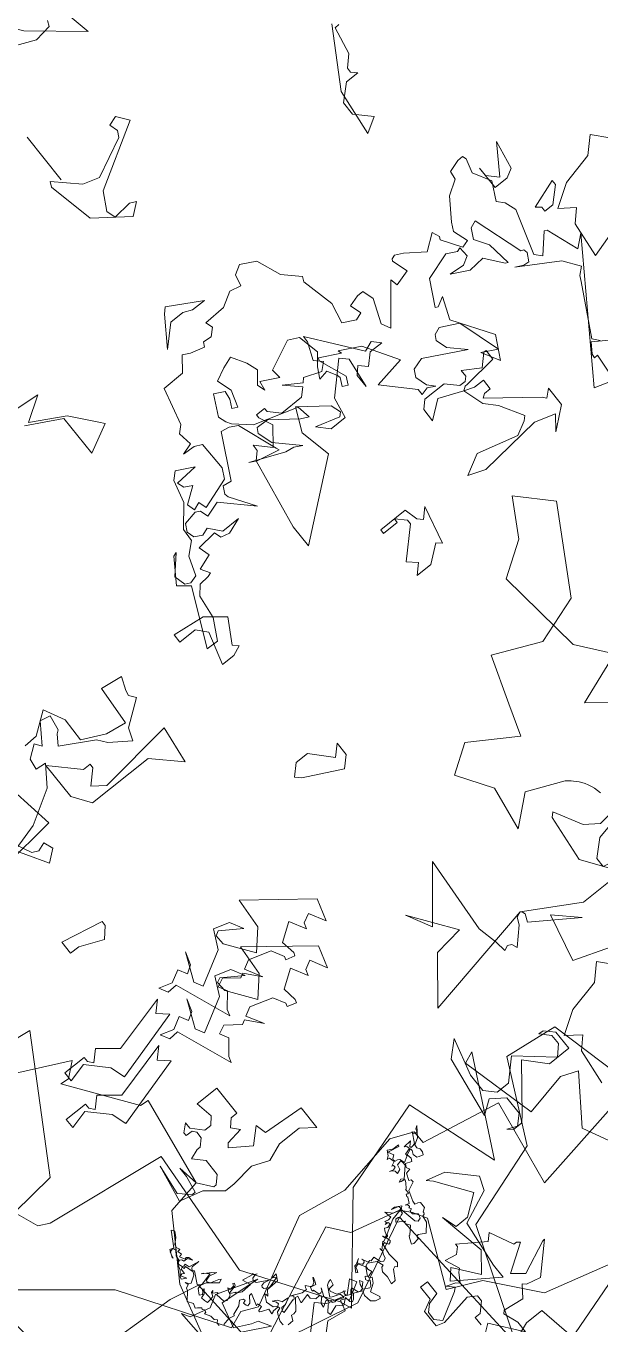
# Model space of a CAD drawing. Header units: metres. Extents: x -71 to 881, y -503 to 661.
# Drawn here: x 189.38 to 191.73, y -298.94 to -293.64 of the extents above; entities that cross this region are included whole.
import ezdxf

# ---------------------------------------------------------------- set-up
doc = ezdxf.new("R2010")
doc.units = ezdxf.units.M
doc.layers.add('ARBRE', color=100, linetype='Continuous', lineweight=13, true_color=0x00ff3f)

# ---------------------------------------------------------------- blocks, each defined once
blk = doc.blocks.new('WMF2', base_point=(0, 0.01))
at = {"color": 251, "lineweight": 0, "true_color": 0x636466}
for points in [[(188.97, -172.64), (192.5, -184.13), (195.26, -173.72), (200.97, -168.92), (202.85, -164.87), (210.8, -168.41), (212.43, -167.44), (213.62, -166.42), (215.13, -160.27), (217.5, -158.38), (210.72, -142.97), (221.5, -142.28), (222.26, -138.6), (222.84, -126.51)], [(95.41, -24.9), (90.83, -34.32), (89.42, -32.65), (89.51, -31.56), (81.64, -37.29), (81.55, -38.39), (70.38, -36.78), (69.61, -32.48), (62.22, -27.79), (49.27, -24.43)], [(49.49, -33.04), (47.38, -42.86), (52.22, -53.02), (31.88, -54.47), (45.91, -59.56), (49.4, -70.11), (59.14, -74.81), (58.34, -81.44), (49.36, -83.76)], [(36.91, -171.27), (31.95, -175.08), (27.13, -180.99), (44.83, -177.37)], [(207.51, -193.95), (205.44, -181.84), (216.23, -183.49), (218.11, -173.58), (219.76, -173.52), (220.92, -170.8), (219.49, -162.84), (220.49, -156.77), (215.08, -146.26), (215.94, -144.26), (215.12, -142.21), (227.2, -134.24), (237.13, -121.84), (221.43, -123.58)], [(122.91, -48.29), (114.53, -49.68), (113.77, -42.55)], [(98.49, -19.49), (96.74, -32.59), (81.64, -23.67), (81.04, -17.76), (78.09, -18.94), (77.45, -20.28), (75.41, -35.48), (59.11, -34.32), (48.77, -41.31), (47.36, -41.88), (58.37, -50.92), (61.87, -62.25), (50.47, -66), (62.16, -71.92), (61.59, -70.48), (52.23, -72.98), (53.36, -78.3), (52.54, -80.39), (46.99, -76.49), (41.75, -79.1)], [(31.94, -171.46), (30.17, -175.61), (30.45, -177.74), (31.15, -178.04)], [(57.77, -28.84), (58.63, -30.3), (56.93, -35.37), (57.37, -30.33), (54.22, -29.5), (53.25, -31.47), (53.04, -32.3), (51.55, -33.16), (53.17, -30.11), (53.78, -27.79), (53.47, -27.25), (51.12, -26.63), (45.81, -30.31), (45.66, -26.44), (59.37, -25.77), (58.42, -26.33), (57.77, -28.84), (57.77, -28.84)], [(57.77, -59.77), (57.34, -59.74), (56.99, -59.99), (56.55, -59.99), (56.22, -59.81), (56.35, -59.33), (56.48, -59.08), (57.01, -58.91), (57.45, -59.12), (57.71, -59.07), (57.42, -58.35), (56.8, -58.47), (56.47, -58.28), (56.73, -57.56), (56.31, -57.33), (55.87, -57.53), (55.75, -56.92), (54.93, -56.6), (54.8, -56.85), (54.47, -56.9), (54, -55.88), (52.71, -55.43), (52.29, -55.4), (52.19, -55.8), (52.04, -56.06), (51.25, -56.07), (50.96, -55.61), (50.83, -55.62), (50.67, -55.53), (50.58, -55.28), (49.76, -55.18), (48.77, -54.33), (49.22, -53.47), (49.17, -53.21), (48.84, -53.17), (48.7, -52.42), (48.83, -52.17), (49.57, -52.45), (49.82, -52.58), (49.78, -52.67), (50.67, -53.46), (51.2, -53.08), (51.37, -53.18), (51.41, -53.31), (52.03, -52.33), (52.28, -52.54), (52.29, -52.9), (52.25, -52.99), (52.13, -53.02), (52.29, -53.33), (52.38, -53.6), (52.8, -53.6), (52.54, -52.26), (51.6, -50.66), (51.34, -50.52), (51.27, -50.28), (50.74, -50.44), (50.57, -50.33), (50.48, -50.06), (50.84, -49.82), (50.98, -49.78), (50.89, -49.52), (49.55, -49.37), (48.16, -49.5), (47.78, -49.18), (48, -48.98), (47.85, -48.67), (46.68, -47.94), (46.65, -47.37), (47.56, -47.53), (48.39, -47.43), (48.9, -47.71), (48.98, -47.97), (49.76, -47.72), (50.3, -46.68), (50.19, -46.3), (49.75, -46.27), (49.22, -46.45), (49.02, -45.79), (48.86, -45.72), (48.68, -46.06), (48.07, -45.73), (47.44, -44.86), (46.32, -45.35), (46.14, -45.25), (46.23, -44.64), (46.6, -44.17), (47.56, -44.03), (48.1, -44.22), (48.58, -43.15), (48.01, -42.73), (47.85, -42.43), (48.07, -42.2), (48.76, -42.13), (48.17, -41.4), (48.71, -40.58), (48.32, -39.48), (48.7, -39.37), (49.37, -39.95), (49.47, -40.2), (49.63, -40.29), (49.94, -40.13), (49.49, -39.35), (50.01, -39.4), (50.51, -39.88), (50.54, -40.02), (50.86, -39.85), (50.83, -39.28), (51.31, -38.78), (51.84, -38.83), (51.55, -37.7), (51.59, -37.62), (52.39, -37.81), (52.44, -37.5), (51.18, -36.52), (51.08, -36.13), (51.12, -35.83), (50.51, -35.51), (50.45, -34.8)], [(50.82, -34.33), (51.37, -34.3), (52.2, -34.62), (52.47, -34.77), (52.63, -35.28), (52.87, -35.21), (52.86, -34.42), (52.76, -34.37), (52.7, -34.11), (53.34, -34.14), (53.62, -33.41), (53.77, -33.15), (53.9, -33.1), (53.97, -33.15), (54.13, -33.69), (54.66, -33.51), (54.57, -33.25), (56.09, -33.72), (56.03, -33.37), (55.31, -32.87), (55.2, -32.49), (55.39, -32.36), (55.77, -32.24), (55.88, -32.62), (56.15, -32.56), (56.36, -32.12), (55.85, -31.63), (55.46, -30.55), (55.3, -30.46), (55.43, -29.76), (55.24, -28.88)], [(55.5, -28.39), (55.87, -28.34), (56.16, -28.62), (56.42, -28.33), (56.99, -28.28), (57.65, -27.88), (57.72, -28.12), (58.03, -28.17), (58.25, -27.98), (58.41, -28.05), (58.73, -27.66), (58.86, -27.41), (59.43, -27.6), (60.1, -27.17), (61.07, -28.04), (61.37, -28.09), (61.58, -28.52), (61.97, -28.4), (61.62, -28.65), (61.49, -28.9), (62.03, -29.74), (62.37, -29.92), (63.43, -29.61), (63.34, -29.34), (63.61, -29.26), (63.52, -29), (62.86, -28.99), (63.01, -28.72), (62.94, -28.47), (62.26, -28.88), (62.57, -28.28), (62.89, -28.34), (63.48, -28.85), (64.34, -29.1), (64.6, -29.45), (65.11, -29.53), (65.65, -29.92), (65.93, -29.83), (66.02, -29.66), (65.89, -29.26), (65.11, -29.09), (65.26, -29.04), (66.15, -29.41), (66.02, -29.89), (67.84, -30.97), (67.51, -31.22), (66.81, -30.85), (66.26, -30.24), (65.89, -30.14), (65.56, -30.31), (65.43, -30.34), (65.4, -29.99), (64.88, -30.15), (64.76, -29.76), (64.15, -30.11), (64.22, -30.34), (64, -30.58), (63.48, -30.72), (64.02, -30.36), (64.06, -29.83), (64.32, -29.76), (64.47, -29.5), (64.37, -29.25), (64.12, -29.12), (63.68, -29.31), (63.59, -29.47), (63.68, -29.74), (63.15, -29.91), (62.91, -31.2), (62.89, -30.2), (62.83, -30.07), (62.59, -29.93), (62.37, -30.14), (60.91, -29.37), (60.7, -29.58), (60.56, -29.85), (60.92, -31.25), (60.95, -31.35), (61.49, -30.77), (61.62, -30.52), (60.95, -31.58), (60.73, -31.77), (60.58, -32.05), (60.79, -31.06), (60.63, -30.55), (60.45, -30.45), (60.1, -30.71), (59.75, -31.73), (59.62, -31.98), (59.42, -31.56), (60.41, -30.31), (60.57, -29.63), (60.56, -29.41), (60.48, -29.15), (59.78, -28.78), (59.61, -29.12), (59.81, -29.35), (60.09, -29.48), (59.99, -29.66), (59.52, -29.31), (59.36, -28.78), (58.88, -28.85), (58.48, -28.96), (58.53, -29.53), (58.63, -29.93), (59.11, -30.07), (59.2, -30.34), (58.98, -30.11), (58.66, -30.69), (58.5, -30.4), (57.42, -30.59), (57.23, -30.94), (57.5, -31.63), (57.97, -31.77), (58.34, -31.96), (58.03, -32.11), (58.06, -32.48), (58.09, -32.59), (58.37, -32.72), (58.26, -32.91), (58, -32.77), (57.77, -31.77), (57.68, -31.73), (57.33, -32.4), (57.28, -32.27), (56.9, -32.97), (56.98, -34.3), (57.97, -33.85), (57.74, -35.15), (57.85, -35.31), (57.61, -35.42), (57.47, -35.67), (57.52, -35.37), (57.39, -34.96), (57.14, -34.83), (56.74, -34.96), (56.01, -36.34), (56.16, -35.64), (56.04, -35.25), (55.87, -35.15), (55.61, -35.22), (55.28, -35.83), (55.72, -37.28), (56, -36.77), (56.07, -37.45), (55.3, -37.06), (55.27, -35.48), (54.61, -35.03), (54.96, -35), (55.02, -34.9), (54.16, -34.45), (53.24, -34.74), (53.05, -35.07), (52.92, -35.12), (53.11, -35.44), (53.43, -35.41), (53.84, -35.06), (53.53, -35.66), (53.04, -35.95), (52.98, -36.7), (52.93, -36.78), (52.55, -36.04), (52.54, -35.47), (52.19, -35.28), (51.91, -35.35), (52.44, -37.08), (52.39, -37.16), (52.45, -37.28), (52.71, -37.43), (52.87, -37.29), (53.01, -37.03), (52.38, -38.45), (52.36, -39.1), (52.67, -39.15), (52.85, -39.25), (52.39, -39.66), (52.26, -39.92), (52.49, -40.27), (53.02, -40.55), (52.98, -40.64), (52.41, -40.45), (52.16, -40.32), (52.31, -39.62), (51.9, -39.53), (51.76, -39.57), (51.81, -39.69), (51.02, -39.94), (51.02, -40.16), (51.11, -40.42), (51.46, -40.59), (50.47, -40.19), (49.85, -40.29), (49.72, -40.33), (49.57, -40.61), (49.49, -40.55), (49.46, -40.43), (49.28, -40.54), (49.15, -40.81), (49.22, -41.05), (48.9, -41.88), (48.95, -42.01), (49.46, -41.85), (49.82, -40.94), (49.95, -40.7), (51.24, -41.37), (51.43, -41.67), (51.53, -42.07), (50.86, -41.92), (50.77, -41.24), (50.48, -41.18), (49.74, -41.56), (49.46, -42.27), (49.5, -42.42), (49.41, -42.59), (49.24, -42.27), (48.89, -42.32), (48.63, -42.83), (49.09, -43.19), (49.12, -43.32), (49.21, -43.37), (48.38, -43.7), (48.25, -43.95), (48.36, -44.36), (48.89, -44.41), (49.31, -44.64), (48.96, -44.87), (48.46, -44.41), (48.27, -44.32), (47.88, -45.08), (47.97, -45.33), (48.55, -45.65), (48.68, -45.4), (48.96, -45.31), (49.3, -45.49), (49.06, -45.7), (50.1, -46.26), (50.9, -45.79), (50.93, -45.72), (50.82, -45.31), (50.42, -45.22), (50.17, -45.09), (50.28, -44.9), (51.03, -45.31), (51.03, -45.54), (51.44, -46.19), (51.18, -45.85), (51.02, -45.76), (50.63, -46.1), (50.58, -46.17), (50.67, -46.44), (50.83, -46.52), (51.09, -46.45), (50.35, -46.83), (50.42, -47.09), (50.26, -47.21), (50.42, -47.72), (49.49, -48.01), (49.31, -48.35), (49.49, -48.67), (50.03, -48.84), (50.3, -48.99), (50.77, -48.92), (50.44, -48.95), (51.22, -49.71), (51.11, -49.74), (51.31, -50.19), (51.71, -50.04), (51.65, -50.13), (51.4, -50.23), (51.47, -50.48), (52.03, -50.67), (52.29, -50.82), (52.12, -51.17), (52.29, -51.69), (52.54, -51.59), (52.57, -51.17), (52.63, -51.43), (52.9, -51.36), (52.76, -51.82), (52.87, -52.23), (53.49, -52.1), (53.75, -52.03), (53.04, -52.74), (52.85, -53.52), (52.92, -53.78), (53.01, -53.82), (53.28, -53.74), (53.5, -52.87), (53.5, -53.31), (53.09, -54.09), (52.87, -53.87), (52.85, -53.74), (50.74, -54.16), (50.47, -54.45), (50.6, -54.86), (51.14, -55.04), (51.55, -54.48), (51.91, -54.45), (52.09, -54.54), (52.03, -54.61), (52.09, -54.76), (52.39, -54.6), (52.42, -54.73), (52.51, -54.77), (52.77, -54.69), (52.92, -54.44), (52.77, -54.92), (53.44, -55.27), (53.59, -55.23), (53.84, -55.36), (53.75, -55.52), (53.79, -55.66), (54.35, -55.63), (54.31, -55.72), (54.95, -56.16), (55.21, -56.29), (55.34, -56.28), (55.36, -55.82), (55.49, -55.58), (55.61, -55.96), (55.42, -56.31), (56.6, -57.37), (57.04, -57.37), (57.3, -57.31), (57.27, -56.95), (57.18, -56.7), (56.58, -56.58), (56.42, -56.07), (56.77, -56.03), (57.04, -55.74), (57.17, -55.49), (57.04, -55.96), (57.15, -56.34), (57.42, -56.28), (57.5, -56.1), (57.66, -56.41), (57.75, -56.66), (58.41, -56.45), (58.45, -56.16), (58.7, -56.5), (59.31, -56.82), (58.99, -57.43), (58.98, -58.29), (58.79, -58.19), (59.04, -56.9), (58.99, -56.77), (58.39, -57.11), (58.15, -56.74), (57.97, -56.66), (57.71, -56.74), (57.66, -57.05), (57.53, -57.31), (56.88, -57.52), (57.28, -58.16), (57.46, -58.26), (57.59, -58.22), (57.82, -59.01), (58.22, -58.91), (58.37, -58.64), (58.47, -59.68), (57.96, -59.2), (57.81, -59.24), (57.85, -59.58), (57.93, -59.84), (59.21, -60.53), (58.92, -60.47), (58.77, -60.73), (58.88, -60.98), (59.17, -61.05), (59.42, -61.39), (58.22, -60.54), (57.77, -59.77), (57.77, -59.77)], [(85.82, -32.33), (85.2, -32.33), (84.59, -32.83), (85.82, -34.04), (83.99, -36.36), (85.82, -43.43), (84.59, -42.2), (83.5, -43.43), (81.06, -34.64), (82.88, -34.04), (85.2, -31.73), (84.59, -29.42), (85.82, -29.42), (85.82, -32.33), (85.82, -32.33)], [(90.23, -35.66), (89.63, -35.66), (89.02, -36.14), (90.23, -37.37), (88.4, -39.67), (90.23, -46.74), (89.02, -45.52), (87.92, -46.74), (85.48, -37.97), (87.31, -37.37), (89.63, -35.05), (89.02, -32.72), (90.23, -32.72), (90.23, -35.66), (90.23, -35.66)], [(70.82, -34.21), (69.59, -35.56), (69.59, -35.99), (71.7, -36.34), (72.94, -36.34), (70.38, -36.78), (68.72, -38.1), (68.72, -38.45), (69.59, -39.32), (71.7, -39.32), (72.94, -38.1), (73.38, -39.32), (73.38, -39.76), (74.16, -40.55), (75.04, -40.55), (75.48, -40.2), (75.48, -39.32), (75.92, -39.32), (76.72, -40.2), (75.92, -40.2), (74.6, -41.44), (74.6, -42.32), (75.48, -43.11), (77.6, -42.67), (77.6, -45.66), (73.81, -45.66), (73.81, -44.79), (72.94, -44), (72.05, -44.79), (71.7, -42.67), (71.26, -42.32), (69.59, -44.79), (71.26, -46.54), (69.94, -46.89), (69.59, -52), (66.59, -52), (67.83, -50.32), (67.83, -47.34), (67.04, -45.22), (67.83, -43.11), (67.48, -40.2), (67.48, -38.89), (69.16, -36.78), (69.94, -33.86), (74.6, -34.65), (70.82, -34.21), (70.82, -34.21)], [(120.42, -66.45), (119.65, -67.04), (117.45, -64.06), (115.93, -63.49), (117.61, -61.04), (118.69, -60.22), (120.94, -56.22), (122.15, -57.02), (122.44, -57.42), (124.35, -57.69), (124.6, -56.41), (122.13, -54.73), (122.91, -54.15), (121.8, -52.67), (120.44, -52.47), (120.32, -53.77), (117.85, -52.09), (115.45, -48.04), (114.13, -43.19)], [(123.39, -53.17), (123.49, -54.92), (125.42, -57.49), (122.86, -58.8), (119.88, -58.72), (118.5, -61.58), (118.12, -64.16), (123.08, -64.47), (122.69, -67.2), (121.11, -66.56), (120.42, -66.45), (120.42, -66.45)], [(122.64, -46.8), (119.8, -44.2), (117.78, -43.62), (113.05, -45.94), (112.69, -46.71), (113.05, -47.75), (111.9, -48.16), (110.76, -46.76), (118.41, -42.1), (119.56, -39.88), (119.15, -38.74), (116.82, -39.05), (116.04, -38.68), (117.45, -37.54), (121.56, -40.46), (122.95, -46.17), (122.64, -46.8), (122.64, -46.8)], [(99.65, -46.23), (100.87, -43.31), (100.87, -42.08), (102.57, -42.08), (101.47, -47.33), (100.87, -47.33), (99.65, -46.23), (99.65, -46.23)], [(82.59, -63.67), (82.02, -62.61), (81.29, -62.4), (83.29, -61.31), (81.8, -59.17), (80.03, -59.45), (79.63, -59.31), (79.98, -58.16), (80.39, -58.29), (81.86, -57.49), (82.69, -54.71), (82.12, -53.66), (80.09, -54.82), (81.89, -53.24), (81.61, -52.7), (82.93, -50.96), (82.44, -49.93), (81.38, -50.49), (79.67, -49.09), (78.94, -48.87), (85.72, -46.19), (85.64, -44.92), (86.71, -44.35), (86.21, -45.98), (87.01, -47.47), (85.95, -48.04), (86.55, -49.02), (88.1, -49.47), (84.71, -48.03), (83.64, -48.6), (85.9, -52.66), (88.14, -53.77), (87.55, -55.72), (85.96, -56.58), (87.61, -54.06), (87.34, -53.53), (86.07, -53.59), (82.77, -55.98), (85.1, -58.01), (88.93, -58.28), (83.26, -65.56), (80.58, -64.76), (82.59, -63.67), (82.59, -63.67)], [(87.01, -67), (86.45, -65.93), (85.72, -65.71), (87.73, -64.61), (86.24, -62.48), (84.47, -62.76), (84.07, -62.63), (84.4, -61.49), (84.81, -61.62), (86.3, -60.82), (87.13, -58.03), (86.56, -56.98), (84.52, -58.13), (86.33, -56.54), (86.04, -56.01), (87.37, -54.28), (86.87, -53.24), (85.82, -53.82), (84.11, -52.42), (83.35, -52.19), (90.12, -49.5), (90.07, -48.23), (91.12, -47.66), (90.64, -49.3), (91.42, -50.77), (90.37, -51.37), (90.96, -52.33), (92.52, -52.8), (89.13, -51.34), (88.07, -51.91), (90.31, -55.97), (92.58, -57.08), (91.99, -59.05), (90.39, -59.91), (92.05, -57.37), (91.75, -56.85), (90.49, -56.9), (87.19, -59.31), (89.51, -61.33), (93.35, -61.59), (87.7, -68.89), (85.01, -68.09), (87.01, -67), (87.01, -67)], [(155.35, -75.48), (154.92, -80.22), (153.06, -77.33), (150.8, -81.38), (147.91, -83.85), (147.29, -84.34), (145.55, -80.94), (150.8, -80.88), (153.05, -76.72)], [(40.86, -56.38), (43.16, -58.19), (49.01, -56.98), (47.19, -57.59), (47.19, -59.3), (49.01, -61.74), (53.04, -58.82), (53.65, -58.19), (53.04, -60.53), (50.1, -63.43), (48.41, -62.83), (46.7, -58.82), (40.86, -58.19), (39.03, -58.19), (42.55, -52.98), (43.78, -54.06), (40.86, -56.38), (40.86, -56.38)], [(113.17, -63.62), (113.17, -55.18), (115.36, -53.65), (120.07, -53.65), (116.91, -56.82), (116.91, -57.81), (116.37, -57.81), (114.82, -56.28), (113.72, -57.81), (114.82, -67.35), (110.12, -66.81), (113.17, -63.62), (113.17, -63.62)], [(64.7, -71.27), (60.09, -70.06), (57.77, -70.06), (56.55, -71.27), (56.55, -72.98), (58.86, -75.3), (55.34, -79.44), (56.55, -80.53), (57.77, -80.53), (58.86, -79.44), (58.86, -80.05), (57.77, -81.14), (55.34, -81.14), (55.34, -78.22), (57.77, -75.92), (52.42, -71.77), (51.91, -71.27), (51.91, -70.06), (52.42, -69.46), (51.91, -70.67), (53.02, -71.77), (55.34, -71.77), (56.55, -70.06), (55.34, -68.37), (63.01, -69.46), (64.7, -71.27), (64.7, -71.27)], [(68.73, -71.99), (73.89, -76.06), (74.34, -79.76), (79.68, -75.87), (76.6, -77.49), (82.66, -82.33), (73, -81.67), (70.51, -82.25), (69.1, -82.43), (69.35, -83.04), (69.14, -83.51), (68.47, -83.79), (70.41, -85.67), (71.27, -86.04), (71.55, -86.71), (71.33, -86.9), (71, -87.03), (70.05, -86.62), (66.45, -92.02), (69.04, -89.28), (63.17, -87.99), (61.62, -92.45)], [(80.69, -115.04), (86.12, -108.09), (88.43, -114.47), (92.34, -111.31), (103.35, -109.97), (106.1, -114.07), (110.61, -116.64), (106.84, -120.37), (96.77, -114.54), (94.84, -108.74), (97.41, -102.93), (91.6, -101), (87.74, -99.72), (91.28, -94.1), (89.03, -90.71), (84.85, -93.45), (79.38, -92.64), (82.27, -96.02), (80.34, -100.54), (80.31, -100.55), (80.25, -100.64), (80.17, -100.76), (80.05, -100.9), (79.89, -101.09), (79.68, -101.28), (79.47, -101.5), (79.2, -101.73), (78.93, -101.95), (78.6, -102.17), (78.25, -102.36), (77.89, -102.55), (77.49, -102.7), (77.07, -102.81), (76.62, -102.9)], [(67.77, -99.08), (67.77, -93.28), (71.55, -86.71), (68.73, -71.99), (68.73, -71.99)], [(122.21, -79.14), (120.38, -81.45), (117.46, -79.74), (116.86, -80.36), (116.37, -79.14), (116.37, -77.44), (120.38, -78.53), (121.59, -77.44), (121.59, -75.13), (122.69, -75.13), (122.21, -79.14), (122.21, -79.14)], [(97.72, -81.01), (100.04, -76.4), (100.64, -75.79), (101.87, -77), (101.87, -78.71), (99.41, -81.01), (100.64, -82.24), (98.93, -82.24), (97.72, -81.01), (97.72, -81.01)], [(113.9, -134.17), (114.51, -132.19), (129.81, -142.39), (128.59, -140.94), (132.57, -139.47), (132.73, -139.13), (130.53, -137.19), (131.32, -136.44), (136.79, -138.11), (138.2, -137.61), (139, -136.87), (141.22, -138.01), (143.41, -136.76), (145.13, -137.25), (145.63, -137.09), (145.6, -136.33), (145.13, -134.84), (144.07, -134.71), (142.97, -132.98), (140.36, -131.23), (139.36, -130.72), (137.49, -131.32), (137.22, -130.44), (139.58, -128.86), (139.92, -129.04), (140.84, -128.69), (139.42, -126.79), (141.03, -124.5), (141.52, -123.53), (141.36, -123.04), (141.12, -122.91), (139.13, -123.53), (138.58, -121.59), (139.52, -121.34), (135.03, -117.8), (136.15, -117.21), (139.1, -118.34), (140.49, -117.9), (140.5, -117.08), (140.06, -115.71), (138.68, -116.15), (138.33, -115.23), (139.13, -113.66), (141.69, -114.16), (145.74, -113.14), (146.33, -113.43), (148.12, -111.55), (151.13, -110.32), (152.08, -108.49), (151.44, -107.36), (150.04, -107.03), (150.34, -105.65), (149.29, -103.85), (149.18, -101.08), (148.29, -101.35), (147.47, -100.54), (147.61, -99.46), (147.03, -99.16), (147.51, -97.44), (147.99, -96.52), (146.26, -95.22), (146.17, -92.39), (141.64, -91.28), (140.84, -90.46), (139.13, -90.72), (138.69, -89.34), (138.63, -90.88), (138.17, -91.79), (134.57, -91.91), (133.35, -91.28), (132.09, -87.5), (133.07, -87.18), (132.73, -86.26), (133.71, -85.95), (135.09, -87.89), (135.6, -86.91), (136.47, -86.63), (136.66, -89.45), (137.77, -87.31), (136.97, -86.47), (134.21, -85.79), (131.7, -83.77), (130.11, -83.69), (128.85, -82.3), (126.54, -81.5), (126.24, -80.52), (126.57, -79.87), (128, -79.47), (130.14, -81.38), (129.97, -80.9), (127.04, -78.97), (125.91, -80.36), (118.92, -77.16), (118.88, -78.69), (121.4, -80.01), (124.34, -80.36), (125.43, -81.26), (125.58, -82.58), (125.74, -83.07), (126.83, -82.4), (127.49, -84.3), (128.86, -83.86), (129.13, -86.37), (128.24, -86.66), (128, -87.76), (128.66, -89.67), (128.66, -87.28), (130.11, -86.07), (129.76, -85.15), (130.27, -84.17), (131.22, -83.92), (132.14, -84.39), (132.47, -86.12), (132.16, -86.71), (131.17, -87.01), (131.77, -88.88), (128.43, -92.34), (131.45, -90.3), (131.93, -90.21), (132.84, -90.68), (132.69, -91.75), (138.01, -94.49), (137.8, -95.54), (137.29, -96.51), (132.41, -98.35), (132.02, -98.48), (132.65, -95.66), (133.11, -94.75), (131.35, -98.96), (131.2, -100.04), (130.7, -101), (133.23, -98.36), (135.1, -97.76), (135.74, -98.1), (135.68, -99.63), (133.33, -102.77), (132.87, -103.68), (134.56, -103.4), (136.24, -97.94), (137.95, -96.02), (138.58, -95.62), (139.55, -95.29), (142.04, -96.56), (141.41, -97.82), (140.33, -97.67), (139.33, -97.16), (139.01, -97.82), (141.07, -98.46), (142.94, -97.86), (143.7, -99.41), (144.2, -100.81), (142.43, -101.88), (141.01, -102.38), (139.61, -101.25), (138.63, -101.56), (139.77, -101.73), (138.66, -103.88), (139.89, -103.76), (141.57, -107.36), (140.9, -108.66), (138.27, -109.27), (136.88, -108.14), (135.58, -107.47), (135.77, -108.71), (134.62, -109.36), (134.22, -109.47), (133.26, -108.98), (132.92, -109.62), (133.89, -110.13), (137.3, -108.77), (137.63, -108.93), (136.36, -111.4), (136.84, -111.24), (135.54, -113.78), (131.42, -116.34), (130.72, -112.44), (127.35, -115.8), (126.6, -115.82), (126.85, -116.77), (126.37, -117.68), (127.17, -116.93), (128.65, -116.47), (129.55, -116.93), (129.96, -118.38), (127.38, -123.37), (129.16, -121.51), (130.54, -121.07), (131.19, -121.4), (131.54, -122.32), (130.4, -124.53), (125.18, -126.19), (126.16, -124.31), (123.96, -125.55), (126.75, -127), (131.48, -123.86), (134.15, -124.91), (133.52, -123.75), (133.68, -123.43), (136.79, -125.04), (137.86, -128.38), (137.23, -129.62), (137.38, -130.11), (136.11, -130.19), (135.51, -129.14), (135.65, -127.24), (134.56, -129.39), (134.72, -131.45), (132.62, -133.14), (132.44, -133.48), (135.45, -133.06), (137.16, -131.97), (138.4, -132.6), (138.75, -133.52), (132.62, -135.52), (132.46, -135.87), (131.99, -135.96), (131.01, -135.45), (131.05, -134.73), (131.55, -133.76), (128.65, -138.59), (126.7, -139.98), (125.97, -139.17), (125.32, -138.84), (119.23, -135.58), (118.45, -136.25)], [(117.58, -137.48), (118.99, -135.3), (117.81, -134.49), (117.3, -134.44), (117.31, -134.91), (114.32, -134.66)], [(55.55, -83.45), (56.85, -81.67), (58.61, -84.37), (59.53, -88.36), (61.31, -90.12), (57.78, -93.28)], [(49.71, -81.67), (54.16, -82.15), (55.55, -83.45), (55.55, -83.45)], [(132.71, -95.54), (133.58, -96.42), (134.37, -96.42), (132.71, -98.1), (134.81, -99.76), (136.47, -98.97), (136.93, -98.97), (136.93, -100.2), (136.47, -100.2), (135.25, -101.44), (135.25, -104.42), (136.12, -105.31), (137.8, -103.54), (136.47, -105.66), (136.93, -106.1), (136.12, -108.22), (136.93, -109.09), (137.8, -108.22), (139.92, -109.09), (140.71, -109.09), (134.81, -113.75), (135.25, -114.99), (134.37, -115.87), (134.37, -114.12), (133.14, -112.88), (134.02, -111.98), (133.14, -111.2), (131.46, -111.2), (135.25, -111.63), (136.12, -110.76), (132.71, -107.41), (130.14, -106.98), (130.14, -104.87), (131.46, -103.54), (130.59, -106.54), (131.03, -106.98), (132.27, -106.54), (134.81, -103.19), (131.92, -101.88), (128.03, -102.76), (120.98, -94.11), (123.89, -94.11), (132.71, -95.54), (132.71, -95.54)], [(78.38, -97.12), (74.97, -98.96), (73.76, -100.65), (74.37, -105.9), (74.97, -106.51), (76.08, -106.51), (76.08, -107.72), (74.37, -108.33), (72.54, -99.56), (70.84, -97.73), (69.62, -97.73), (69.14, -100.05), (68.53, -100.65), (67.9, -98.96), (72.05, -96.02), (77.9, -96.64), (78.38, -97.12), (78.38, -97.12)], [(151.83, -99.7), (151.83, -97.88), (149.53, -95.56), (153.05, -97.88), (153.66, -98.49), (151.35, -102.62), (151.35, -100.8), (151.83, -99.7), (151.83, -99.7)], [(173.74, -97.12), (171.08, -99.94), (170.47, -101.94), (172.73, -106.71), (173.49, -107.11), (174.53, -106.76), (174.92, -107.91), (173.5, -109.02), (168.96, -101.3), (166.77, -100.11), (165.62, -100.49), (165.9, -102.84), (165.52, -103.6), (164.39, -102.19), (167.39, -98.11), (173.12, -96.81), (173.74, -97.12), (173.74, -97.12)], [(173.09, -98.24), (179.55, -98.24), (173.09, -98.24), (173.09, -98.24)], [(111.88, -106.14), (110.25, -104.06), (110.25, -101.98), (111.34, -103.08), (112.32, -101.98), (115.5, -105.17), (116.06, -105.17), (117.15, -104.06), (116.61, -104.06), (116.61, -101.98), (117.15, -101.98), (117.15, -105.71), (115.5, -106.14), (114.95, -106.7), (116.06, -107.79), (111.34, -106.7), (111.88, -106.14), (111.88, -106.14)], [(115.75, -121.61), (116.64, -123.29), (117.08, -123.72), (119.97, -122.05), (121.3, -120.73), (123.86, -119.93), (125.08, -116.95), (123.4, -114.83), (125.08, -114.83), (125.96, -115.71), (125.96, -118.61), (124.64, -119.93), (124.64, -120.73), (125.08, -121.17), (125.96, -121.17), (124.64, -123.29), (125.96, -124.6), (125.96, -124.95), (124.64, -124.95), (124.21, -120.73), (124.21, -120.38), (123.86, -119.93), (123.4, -121.17), (123.4, -122.5), (122.09, -122.5), (122.09, -121.61), (121.74, -121.17), (117.52, -126.7), (117.08, -127.05), (117.87, -127.93), (115.4, -127.93), (113.63, -125.83), (113.28, -125.39), (114.96, -126.7), (115.75, -124.16), (114.96, -116.16), (115.75, -114.04), (117.08, -116.51), (115.75, -121.61), (115.75, -121.61)], [(192.73, -166.93), (193.83, -169.85), (193.83, -172.16), (187.38, -173.37)], [(166.93, -135.38), (166.93, -134.78), (163.52, -134.17), (162.29, -132.95), (161.69, -132.95), (161.08, -133.55), (161.08, -131.86), (159.38, -130.03), (157.67, -130.03), (155.85, -131.86), (154.74, -130.03), (160.6, -130.65), (167.53, -134.78)], [(140.36, -139.63), (140.36, -137.8), (143.28, -137.8), (142.18, -137.8), (140.97, -139.01), (144.49, -141.33), (140.97, -140.72), (140.36, -139.63), (140.36, -139.63)], [(134.49, -141.88), (134.49, -140.66), (135.1, -140.66), (135.58, -140.05), (136.81, -143.6), (136.19, -143.6), (134.49, -141.88), (134.49, -141.88)], [(132.52, -143.85), (133.8, -142.07), (135.57, -144.77), (136.49, -148.75), (138.25, -150.51), (134.73, -153.67)], [(127.59, -145.23), (126.66, -142.07), (131.11, -142.53), (132.52, -143.85), (132.52, -143.85)], [(208.96, -155.15), (209.4, -154.92), (209.63, -154.33), (208.3, -153.97), (208.67, -151.63), (204.64, -147.41), (205.96, -147.79), (206.24, -146.5), (211.37, -151.69), (210.33, -152.81), (209.63, -155.34), (210.96, -156.71), (210.11, -157.18), (208.96, -155.15), (208.96, -155.15)], [(203.13, -162.67), (204.93, -162.67), (204.93, -163.71), (203.13, -163.71), (202.75, -162.29), (202.01, -161.54), (200.96, -161.54), (200.21, -162.29), (202.01, -165.5), (202.37, -165.88), (203.13, -165.12), (202.75, -166.25), (202.37, -166.64), (203.5, -167.31), (203.82, -167.68), (205.6, -166.93), (205.31, -168.42), (205.98, -169.09), (206.34, -169.09), (204.18, -172.31), (204.93, -173.05), (202.01, -174.48), (202.01, -174.86), (201.7, -175.24), (199.54, -172.01), (198.43, -173.43), (200.21, -177.4), (200.21, -177.69), (197, -174.48), (197.38, -172.69), (197.76, -172.31), (196.33, -171.27), (196.63, -168.73), (196.33, -168.42), (194.53, -169.09), (193.04, -169.09), (196.63, -166.25), (195.57, -164.83)], [(197, -165.5), (198.12, -165.5), (198.12, -166.25), (199.17, -167.31), (199.92, -167.31), (200.59, -166.25), (199.92, -162.29), (200.21, -161.25), (202.37, -161.25), (203.13, -162.67), (203.13, -162.67)]]:
    blk.add_lwpolyline(points, dxfattribs=at)

msp = doc.modelspace()

# ---------------------------------------------------------------- block references
at = {"layer": 'ARBRE', "color": 251, "lineweight": 5, "true_color": 0x636466, "xscale": 0.03451886634015593, "yscale": 0.03451886634015593, "zscale": 0.03451886634015593, "rotation": 128.5771086415459}
for p in [(185.3355, -298.29), (190.5997, -301.053), (191.0141, -307.8202)]:
    msp.add_blockref('WMF2', p, dxfattribs=at)

doc.saveas('drawing.dxf')
